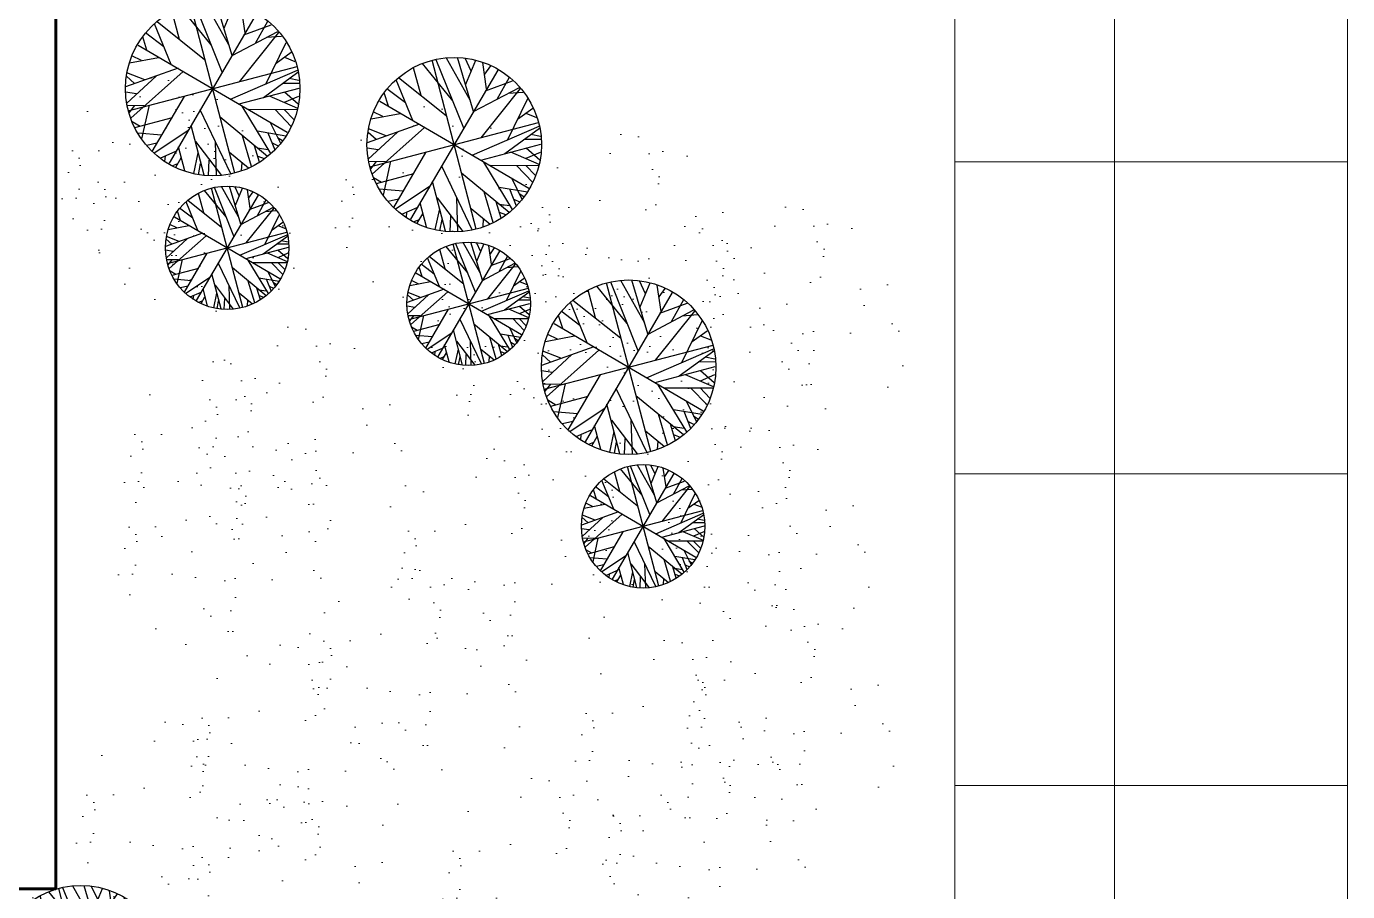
# Model space of a CAD drawing. Header units: millimetres. Extents: x 287 to 445, y 520 to 576.
# Drawn here: x 361.77 to 368.5, y 525.5 to 529.9 of the extents above; entities that cross this region are included whole.
import ezdxf

# ---------------------------------------------------------------- set-up
doc = ezdxf.new("R2010")
doc.units = ezdxf.units.MM
doc.header["$LTSCALE"] = 0.015
for name, color, linetype, lineweight in [('Muros', 41, 'Continuous', 60), ('pasto', 56, 'Continuous', 5), ('PISOS', 7, 'Continuous', 18)]:
    doc.layers.add(name, color=color, linetype=linetype, lineweight=lineweight)
doc.layers.add('puntos alameda', color=94, linetype='Continuous')

# ---------------------------------------------------------------- blocks, each defined once
blk = doc.blocks.new('Tree - deciduous plan')
for p, q in [((-22.0458, 42.0753), (-16.5881, 57.6486)), ((-21.1656, 55.8436), (-0.0388, 45.0094)), ((-12.5388, 54.9406), (-7.9613, 59.4546)), ((-12.3627, 32.1443), (-12.5388, 58.7776)), ((-5.3205, 59.6806), (16.5105, 16.7963)), ((2.426, 54.9406), (-1.4472, 59.9056)), ((0, 59.9996), (0, -60)), ((0.4894, 48.6208), (3.6584, 59.6806)), ((18.2711, 35.5298), (5.419, 59.6806)), ((9.8203, 51.5549), (12.8133, 58.5516)), ((19.6795, 19.5047), (16.3344, 57.6486)), ((17.0387, 51.1035), (23.2006, 55.1666)), ((-37.0107, 47.0408), (-35.25, 35.5298)), ((-32.6092, 50.4264), (-23.2782, 23.5674)), ((-31.2008, 51.1035), (-0.2149, 20.1818)), ((-26.4472, 46.5894), (-26.2712, 53.8116)), ((17.7429, 43.6552), (25.4894, 54.2636)), ((31.6513, 50.8778), (30.2429, 30.5643)), ((31.1232, 42.5267), (35.8767, 48.1693)), ((-45.8134, 38.2383), (-40.5318, 33.0471)), ((-43.8768, 36.4326), (-44.405, 40.2696)), ((42, 42), (-42, -42)), ((42, -42), (-42, 42)), ((-40.1797, 44.558), (-36.4825, 43.2038)), ((37.1091, 37.1098), (46.6161, 37.5612)), ((-53.2078, 27.4044), (-40.1797, 20.859)), ((-49.8627, 32.8214), (-32.7853, 32.8214)), ((23.3767, 23.3417), (53.3063, 27.4044)), ((36.2288, 25.1474), (48.9049, 35.0784)), ((-32.2571, 20.6333), (-59.1937, 9.348)), ((-56.0247, 20.859), (-20.8134, 20.859)), ((-54.7923, 24.4702), (-47.75, 21.0847)), ((54.3626, 25.3731), (20.9119, 0.3198)), ((-59.7219, 2.8025), (-12.0106, 12.0565)), ((-58.6656, 12.7336), (-35.9543, 7.5424)), ((-57.081, 17.9248), (-47.0458, 14.7649)), ((38.5175, 13.4107), (58.2359, 13.6364)), ((-54.6162, -24.7335), (-20.2853, 0.0941)), ((29.3626, -6.6771), (59.4682, 7.091)), ((-60, 0), (60, 0)), ((-59.7219, -4.8714), (-54.2641, -6.6771)), ((-45.2853, -0.1316), (-59.0177, -10.0627)), ((9.2922, -9.1598), (59.6443, -2.8401)), ((-58.4895, -12.3197), (-36.4825, -11.6426)), ((-57.081, -18.4138), (-45.2853, -17.9624)), ((-53.2078, -27.442), (-16.7641, -16.6081)), ((-14.8275, -15.0282), (-14.6515, -57.6865)), ((-10.074, -10.0627), (-2.5036, -59.7178)), ((18.7992, -18.6394), (57.3556, -17.2853)), ((26.3697, -18.4138), (58.9401, -9.8369)), ((-52.6797, -18.188), (-55.4966, -22.0251)), ((-47.2219, -19.3166), (-50.2148, -26.3135)), ((-35.9543, -22.4765), (-44.0529, -40.5329)), ((-19.9331, -20.2194), (-28.5599, -52.721)), ((-0.0388, -19.0909), (25.8415, -53.8495)), ((18.6232, -18.6394), (26.7218, -53.3981)), ((38.1654, -18.188), (52.426, -29.0219)), ((45.9119, -24.0564), (55.595, -22.2508)), ((-38.9472, -29.0219), (-51.4472, -30.6018)), ((-46.5177, -30.1504), (-49.5106, -33.536)), ((-32.4331, -32.4075), (-48.1021, -35.5674)), ((-43.7008, -34.6645), (-46.6937, -37.373)), ((-14.6515, -36.2445), (-27.6797, -52.9467)), ((-14.6515, -32.1818), (-3.912, -59.4922)), ((-6.2008, -36.2445), (17.919, -57.0094)), ((30.419, -30.1504), (32.3556, -50.0125)), ((31.4753, -31.279), (49.6091, -33.3103)), ((41.5105, -32.6332), (46.088, -38.0501)), ((-24.6867, -37.8244), (-38.7712, -45.7241)), ((-26.2712, -43.9185), (-34.7219, -48.6583)), ((22.8485, -36.4702), (35.3485, -48.4326)), ((24.7852, -44.8213), (23.0246, -54.978)), ((-14.6515, -47.3041), (-25.0388, -54.3009)), ((-21.5177, -45.4984), (-19.9331, -56.1065)), ((-8.4895, -47.5298), (-11.4825, -58.5893)), ((-6.3768, -52.721), (-9.3698, -58.815)), ((8.4119, -53.1724), (3.8344, -59.4922)), ((5.9471, -46.6269), (10.5246, -58.5893))]:
    blk.add_line(p, q)
blk.add_circle((0, 0), 60)

msp = doc.modelspace()

# ---------------------------------------------------------------- hatches: boundary and pattern name
at = {"layer": 'pasto', "ltscale": 0.3}
h = msp.add_hatch(dxfattribs=at)
h.set_pattern_fill('AR-SAND', color=256, scale=0.008, angle=90, style=0)
h.set_pattern_definition([(52.5, (142.63502, 545.0013), (0.3915306, -0.01280025), [0, -0.308864, 0, -0.34544, 0, -0.3302]), (82.5, (142.635, 545.0013), (0.5734601, 0.3596186), [0, -0.166624, 0, -0.278384, 0, -0.10668]), (122.5, (142.63502, 544.75136), (0.00114975, 0.6327939), [0, -0.1016, 0, -0.36576, 0, -0.47752]), (132.5, (142.635, 544.75136), (0.1783435, 0.6108452), [0, -0.0508, 0, -0.239776, 0, -0.27432])])
edge = h.paths.add_edge_path()
edge.add_arc((362.4895, 529.0654), 0.5882, 90, 450, ccw=False)
h = msp.add_hatch(dxfattribs=at)
h.set_pattern_fill('AR-SAND', color=256, scale=0.008, angle=90, style=0)
h.set_pattern_definition([(52.5, (142.76493, 544.8421), (0.3915306, -0.01280025), [0, -0.308864, 0, -0.34544, 0, -0.3302]), (82.5, (142.76493, 544.8421), (0.5734601, 0.3596186), [0, -0.166624, 0, -0.278384, 0, -0.10668]), (122.5, (142.76493, 544.59216), (0.00114975, 0.6327939), [0, -0.1016, 0, -0.36576, 0, -0.47752]), (132.5, (142.76493, 544.59216), (0.1783435, 0.6108452), [0, -0.0508, 0, -0.239776, 0, -0.27432])])
edge = h.paths.add_edge_path()
edge.add_arc((362.6194, 528.9062), 0.5882, 90, 450, ccw=False)
h = msp.add_hatch(dxfattribs=at)
h.set_pattern_fill('AR-SAND', color=256, scale=0.008, angle=90, style=0)
h.set_pattern_definition([(52.5, (144.02834, 544.85442), (0.3915306, -0.01280025), [0, -0.308864, 0, -0.34544, 0, -0.3302]), (82.5, (144.02834, 544.8544), (0.5734601, 0.3596186), [0, -0.166624, 0, -0.278384, 0, -0.10668]), (122.5, (144.02834, 544.6045), (0.00114975, 0.6327939), [0, -0.1016, 0, -0.36576, 0, -0.47752]), (132.5, (144.02834, 544.6045), (0.1783435, 0.6108452), [0, -0.0508, 0, -0.239776, 0, -0.27432])])
edge = h.paths.add_edge_path()
edge.add_arc((363.8828, 528.9185), 0.5882, 90, 450, ccw=False)
h = msp.add_hatch(dxfattribs=at)
h.set_pattern_fill('AR-SAND', color=256, scale=0.008, angle=90, style=0)
h.set_pattern_definition([(52.5, (145.02882, 544.71326), (0.3915306, -0.01280025), [0, -0.308864, 0, -0.34544, 0, -0.3302]), (82.5, (145.0288, 544.71326), (0.5734601, 0.3596186), [0, -0.166624, 0, -0.278384, 0, -0.10668]), (122.5, (145.02882, 544.46333), (0.00114975, 0.6327939), [0, -0.1016, 0, -0.36576, 0, -0.47752]), (132.5, (145.0288, 544.46333), (0.1783435, 0.6108452), [0, -0.0508, 0, -0.239776, 0, -0.27432])])
edge = h.paths.add_edge_path()
edge.add_arc((364.8833, 528.7774), 0.5882, 90, 450, ccw=False)
h = msp.add_hatch(dxfattribs=at)
h.set_pattern_fill('AR-SAND', color=256, scale=0.008, angle=90, style=0)
h.set_pattern_definition([(52.5, (145.8677, 544.34375), (0.3915306, -0.01280025), [0, -0.308864, 0, -0.34544, 0, -0.3302]), (82.5, (145.8677, 544.34375), (0.5734601, 0.3596186), [0, -0.166624, 0, -0.278384, 0, -0.10668]), (122.5, (145.8677, 544.0938), (0.00114975, 0.6327939), [0, -0.1016, 0, -0.36576, 0, -0.47752]), (132.5, (145.8677, 544.0938), (0.1783435, 0.6108452), [0, -0.0508, 0, -0.239776, 0, -0.27432])])
edge = h.paths.add_edge_path()
edge.add_arc((365.7222, 528.4079), 0.5882, 90, 450, ccw=False)
h = msp.add_hatch(dxfattribs=at)
h.set_pattern_fill('AR-SAND', color=256, scale=0.008, angle=90, style=0)
h.set_pattern_definition([(52.5, (144.51884, 544.24458), (0.3915306, -0.01280025), [0, -0.308864, 0, -0.34544, 0, -0.3302]), (82.5, (144.51884, 544.2446), (0.5734601, 0.3596186), [0, -0.166624, 0, -0.278384, 0, -0.10668]), (122.5, (144.51884, 543.99464), (0.00114975, 0.6327939), [0, -0.1016, 0, -0.36576, 0, -0.47752]), (132.5, (144.51884, 543.99464), (0.1783435, 0.6108452), [0, -0.0508, 0, -0.239776, 0, -0.27432])])
edge = h.paths.add_edge_path()
edge.add_arc((364.3733, 528.3087), 0.5882, 90, 450, ccw=False)
h = msp.add_hatch(dxfattribs=at)
h.set_pattern_fill('AR-SAND', color=256, scale=0.008, angle=90, style=0)
h.set_pattern_definition([(52.5, (145.35526, 544.2456), (0.3915306, -0.01280025), [0, -0.308864, 0, -0.34544, 0, -0.3302]), (82.5, (145.35526, 544.2456), (0.5734601, 0.3596186), [0, -0.166624, 0, -0.278384, 0, -0.10668]), (122.5, (145.35526, 543.99565), (0.00114975, 0.6327939), [0, -0.1016, 0, -0.36576, 0, -0.47752]), (132.5, (145.35526, 543.99565), (0.1783435, 0.6108452), [0, -0.0508, 0, -0.239776, 0, -0.27432])])
edge = h.paths.add_edge_path()
edge.add_arc((365.2097, 528.3097), 0.5882, 90, 450, ccw=False)
h = msp.add_hatch(dxfattribs=at)
h.set_pattern_fill('AR-SAND', color=256, scale=0.008, angle=90, style=0)
h.set_pattern_definition([(52.5, (144.6455, 544.00104), (0.3915306, -0.01280025), [0, -0.308864, 0, -0.34544, 0, -0.3302]), (82.5, (144.6455, 544.00104), (0.5734601, 0.3596186), [0, -0.166624, 0, -0.278384, 0, -0.10668]), (122.5, (144.6455, 543.7511), (0.00114975, 0.6327939), [0, -0.1016, 0, -0.36576, 0, -0.47752]), (132.5, (144.6455, 543.7511), (0.1783435, 0.6108452), [0, -0.0508, 0, -0.239776, 0, -0.27432])])
edge = h.paths.add_edge_path()
edge.add_arc((364.5, 528.0651), 0.5882, 90, 450, ccw=False)
h = msp.add_hatch(dxfattribs=at)
h.set_pattern_fill('AR-SAND', color=256, scale=0.008, angle=90, style=0)
h.set_pattern_definition([(52.5, (143.33382, 543.73378), (0.3915306, -0.01280025), [0, -0.308864, 0, -0.34544, 0, -0.3302]), (82.5, (143.3338, 543.7338), (0.5734601, 0.3596186), [0, -0.166624, 0, -0.278384, 0, -0.10668]), (122.5, (143.33382, 543.48384), (0.00114975, 0.6327939), [0, -0.1016, 0, -0.36576, 0, -0.47752]), (132.5, (143.3338, 543.48384), (0.1783435, 0.6108452), [0, -0.0508, 0, -0.239776, 0, -0.27432])])
edge = h.paths.add_edge_path()
edge.add_arc((363.1883, 527.7979), 0.5882, 90, 450, ccw=False)
h = msp.add_hatch(dxfattribs=at)
h.set_pattern_fill('AR-SAND', color=256, scale=0.008, angle=90, style=0)
h.set_pattern_definition([(52.5, (142.9528, 543.55704), (0.3915306, -0.01280025), [0, -0.308864, 0, -0.34544, 0, -0.3302]), (82.5, (142.9528, 543.55704), (0.5734601, 0.3596186), [0, -0.166624, 0, -0.278384, 0, -0.10668]), (122.5, (142.9528, 543.3071), (0.00114975, 0.6327939), [0, -0.1016, 0, -0.36576, 0, -0.47752]), (132.5, (142.9528, 543.3071), (0.1783435, 0.6108452), [0, -0.0508, 0, -0.239776, 0, -0.27432])])
edge = h.paths.add_edge_path()
edge.add_arc((362.8073, 527.6211), 0.5882, 90, 450, ccw=False)
h = msp.add_hatch(dxfattribs=at)
h.set_pattern_fill('AR-SAND', color=256, scale=0.008, angle=90, style=0)
h.set_pattern_definition([(52.5, (145.34833, 543.31225), (0.3915306, -0.01280025), [0, -0.308864, 0, -0.34544, 0, -0.3302]), (82.5, (145.3483, 543.31225), (0.5734601, 0.3596186), [0, -0.166624, 0, -0.278384, 0, -0.10668]), (122.5, (145.34833, 543.0623), (0.00114975, 0.6327939), [0, -0.1016, 0, -0.36576, 0, -0.47752]), (132.5, (145.3483, 543.0623), (0.1783435, 0.6108452), [0, -0.0508, 0, -0.239776, 0, -0.27432])])
edge = h.paths.add_edge_path()
edge.add_arc((365.2028, 527.3763), 0.5882, 90, 450, ccw=False)
h = msp.add_hatch(dxfattribs=at)
h.set_pattern_fill('AR-SAND', color=256, scale=0.008, angle=90, style=0)
h.set_pattern_definition([(52.5, (145.69368, 543.21803), (0.3915306, -0.01280025), [0, -0.308864, 0, -0.34544, 0, -0.3302]), (82.5, (145.6937, 543.218), (0.5734601, 0.3596186), [0, -0.166624, 0, -0.278384, 0, -0.10668]), (122.5, (145.69368, 542.9681), (0.00114975, 0.6327939), [0, -0.1016, 0, -0.36576, 0, -0.47752]), (132.5, (145.6937, 542.9681), (0.1783435, 0.6108452), [0, -0.0508, 0, -0.239776, 0, -0.27432])])
edge = h.paths.add_edge_path()
edge.add_arc((365.5481, 527.2821), 0.5882, 90, 450, ccw=False)
h = msp.add_hatch(dxfattribs=at)
h.set_pattern_fill('AR-SAND', color=256, scale=0.008, angle=90, style=0)
h.set_pattern_definition([(52.5, (142.9226, 543.08626), (0.3915306, -0.01280025), [0, -0.308864, 0, -0.34544, 0, -0.3302]), (82.5, (142.9226, 543.08626), (0.5734601, 0.3596186), [0, -0.166624, 0, -0.278384, 0, -0.10668]), (122.5, (142.9226, 542.83633), (0.00114975, 0.6327939), [0, -0.1016, 0, -0.36576, 0, -0.47752]), (132.5, (142.9226, 542.8363), (0.1783435, 0.6108452), [0, -0.0508, 0, -0.239776, 0, -0.27432])])
edge = h.paths.add_edge_path()
edge.add_arc((362.7771, 527.1504), 0.5882, 90, 450, ccw=False)
h = msp.add_hatch(dxfattribs=at)
h.set_pattern_fill('AR-SAND', color=256, scale=0.008, angle=90, style=0)
h.set_pattern_definition([(52.5, (144.3462, 543.06432), (0.3915306, -0.01280025), [0, -0.308864, 0, -0.34544, 0, -0.3302]), (82.5, (144.3462, 543.0643), (0.5734601, 0.3596186), [0, -0.166624, 0, -0.278384, 0, -0.10668]), (122.5, (144.3462, 542.8144), (0.00114975, 0.6327939), [0, -0.1016, 0, -0.36576, 0, -0.47752]), (132.5, (144.3462, 542.8144), (0.1783435, 0.6108452), [0, -0.0508, 0, -0.239776, 0, -0.27432])])
edge = h.paths.add_edge_path()
edge.add_arc((364.2007, 527.1284), 0.5882, 90, 450, ccw=False)
h = msp.add_hatch(dxfattribs=at)
h.set_pattern_fill('AR-SAND', color=256, scale=0.008, angle=90, style=0)
h.set_pattern_definition([(52.5, (143.91492, 542.5058), (0.3915306, -0.01280025), [0, -0.308864, 0, -0.34544, 0, -0.3302]), (82.5, (143.9149, 542.5058), (0.5734601, 0.3596186), [0, -0.166624, 0, -0.278384, 0, -0.10668]), (122.5, (143.91492, 542.25587), (0.00114975, 0.6327939), [0, -0.1016, 0, -0.36576, 0, -0.47752]), (132.5, (143.9149, 542.2559), (0.1783435, 0.6108452), [0, -0.0508, 0, -0.239776, 0, -0.27432])])
edge = h.paths.add_edge_path()
edge.add_arc((363.7694, 526.5699), 0.5882, 90, 450, ccw=False)
h = msp.add_hatch(dxfattribs=at)
h.set_pattern_fill('AR-SAND', color=256, scale=0.008, angle=90, style=0)
h.set_pattern_definition([(52.5, (145.82027, 542.306), (0.3915306, -0.01280025), [0, -0.308864, 0, -0.34544, 0, -0.3302]), (82.5, (145.82027, 542.306), (0.5734601, 0.3596186), [0, -0.166624, 0, -0.278384, 0, -0.10668]), (122.5, (145.82027, 542.05606), (0.00114975, 0.6327939), [0, -0.1016, 0, -0.36576, 0, -0.47752]), (132.5, (145.82027, 542.05606), (0.1783435, 0.6108452), [0, -0.0508, 0, -0.239776, 0, -0.27432])])
edge = h.paths.add_edge_path()
edge.add_arc((365.6747, 526.3701), 0.5882, 90, 450, ccw=False)
h = msp.add_hatch(dxfattribs=at)
h.set_pattern_fill('AR-SAND', color=256, scale=0.008, angle=90, style=0)
h.set_pattern_definition([(52.5, (145.25055, 542.13726), (0.3915306, -0.01280025), [0, -0.308864, 0, -0.34544, 0, -0.3302]), (82.5, (145.25055, 542.13726), (0.5734601, 0.3596186), [0, -0.166624, 0, -0.278384, 0, -0.10668]), (122.5, (145.25055, 541.88732), (0.00114975, 0.6327939), [0, -0.1016, 0, -0.36576, 0, -0.47752]), (132.5, (145.25055, 541.8873), (0.1783435, 0.6108452), [0, -0.0508, 0, -0.239776, 0, -0.27432])])
edge = h.paths.add_edge_path()
edge.add_arc((365.105, 526.2014), 0.5882, 90, 450, ccw=False)
h = msp.add_hatch(dxfattribs=at)
h.set_pattern_fill('AR-SAND', color=256, scale=0.008, angle=90, style=0)
h.set_pattern_definition([(52.5, (143.295, 542.11278), (0.3915306, -0.01280025), [0, -0.308864, 0, -0.34544, 0, -0.3302]), (82.5, (143.295, 542.1128), (0.5734601, 0.3596186), [0, -0.166624, 0, -0.278384, 0, -0.10668]), (122.5, (143.295, 541.86285), (0.00114975, 0.6327939), [0, -0.1016, 0, -0.36576, 0, -0.47752]), (132.5, (143.295, 541.86285), (0.1783435, 0.6108452), [0, -0.0508, 0, -0.239776, 0, -0.27432])])
edge = h.paths.add_edge_path()
edge.add_arc((363.1495, 526.1769), 0.5882, 90, 450, ccw=False)
h = msp.add_hatch(dxfattribs=at)
h.set_pattern_fill('AR-SAND', color=256, scale=0.008, angle=90, style=0)
h.set_pattern_definition([(52.5, (142.70835, 541.72112), (0.3915306, -0.01280025), [0, -0.308864, 0, -0.34544, 0, -0.3302]), (82.5, (142.70835, 541.7211), (0.5734601, 0.3596186), [0, -0.166624, 0, -0.278384, 0, -0.10668]), (122.5, (142.70835, 541.47118), (0.00114975, 0.6327939), [0, -0.1016, 0, -0.36576, 0, -0.47752]), (132.5, (142.70835, 541.4712), (0.1783435, 0.6108452), [0, -0.0508, 0, -0.239776, 0, -0.27432])])
edge = h.paths.add_edge_path()
edge.add_arc((362.5628, 525.7852), 0.5882, 90, 450, ccw=False)
h = msp.add_hatch(dxfattribs=at)
h.set_pattern_fill('AR-SAND', color=256, scale=0.008, angle=90, style=0)
h.set_pattern_definition([(52.5, (145.39, 541.6139), (0.3915306, -0.01280025), [0, -0.308864, 0, -0.34544, 0, -0.3302]), (82.5, (145.39, 541.6139), (0.5734601, 0.3596186), [0, -0.166624, 0, -0.278384, 0, -0.10668]), (122.5, (145.39, 541.36395), (0.00114975, 0.6327939), [0, -0.1016, 0, -0.36576, 0, -0.47752]), (132.5, (145.39, 541.36395), (0.1783435, 0.6108452), [0, -0.0508, 0, -0.239776, 0, -0.27432])])
edge = h.paths.add_edge_path()
edge.add_arc((365.2444, 525.678), 0.5882, 90, 450, ccw=False)
h = msp.add_hatch(dxfattribs=at)
h.set_pattern_fill('AR-SAND', color=256, scale=0.008, angle=90, style=0)
h.set_pattern_definition([(52.5, (143.295, 541.4029), (0.3915306, -0.01280025), [0, -0.308864, 0, -0.34544, 0, -0.3302]), (82.5, (143.295, 541.4029), (0.5734601, 0.3596186), [0, -0.166624, 0, -0.278384, 0, -0.10668]), (122.5, (143.295, 541.15296), (0.00114975, 0.6327939), [0, -0.1016, 0, -0.36576, 0, -0.47752]), (132.5, (143.295, 541.15296), (0.1783435, 0.6108452), [0, -0.0508, 0, -0.239776, 0, -0.27432])])
edge = h.paths.add_edge_path()
edge.add_arc((363.1495, 525.467), 0.5882, 90, 450, ccw=False)
h = msp.add_hatch(dxfattribs=at)
h.set_pattern_fill('AR-SAND', color=256, scale=0.008, angle=90, style=0)
h.set_pattern_definition([(52.5, (144.57377, 541.4351), (0.3915306, -0.01280025), [0, -0.308864, 0, -0.34544, 0, -0.3302]), (82.5, (144.57377, 541.4351), (0.5734601, 0.3596186), [0, -0.166624, 0, -0.278384, 0, -0.10668]), (122.5, (144.57377, 541.18516), (0.00114975, 0.6327939), [0, -0.1016, 0, -0.36576, 0, -0.47752]), (132.5, (144.57377, 541.18516), (0.1783435, 0.6108452), [0, -0.0508, 0, -0.239776, 0, -0.27432])])
edge = h.paths.add_edge_path()
edge.add_arc((364.4282, 525.4992), 0.5882, 90, 450, ccw=False)
h = msp.add_hatch(dxfattribs=at)
h.set_pattern_fill('AR-SAND', color=256, scale=0.008, angle=90, style=0)
h.set_pattern_definition([(52.5, (141.69625, 540.93657), (0.3915306, -0.01280025), [0, -0.308864, 0, -0.34544, 0, -0.3302]), (82.5, (141.69625, 540.93657), (0.5734601, 0.3596186), [0, -0.166624, 0, -0.278384, 0, -0.10668]), (122.5, (141.69625, 540.68663), (0.00114975, 0.6327939), [0, -0.1016, 0, -0.36576, 0, -0.47752]), (132.5, (141.69625, 540.68663), (0.1783435, 0.6108452), [0, -0.0508, 0, -0.239776, 0, -0.27432])])
edge = h.paths.add_edge_path()
edge.add_arc((361.5507, 525.0007), 0.5882, 90, 450, ccw=False)
at = {"layer": 'PISOS'}
h = msp.add_hatch(dxfattribs=at)
h.set_pattern_fill('NET', color=256, scale=0.5, angle=90, style=0)
h.set_pattern_definition([(270, (-204.1842, 883.2239), (1.5875, 1e-16), []), (7e-15, (-204.1842, 883.2239), (0, 1.5875), [])])
h.paths.add_polyline_path([(368.503, 523.4061), (368.503, 530.4625), (366.503, 530.2235), (366.503, 523.4061, -0.414214), (365.503, 522.4061), (363.8012, 522.4061), (364.021, 520.4061), (365.503, 520.4061, 0.414214)])

# ---------------------------------------------------------------- linework, layer by layer
at = {"layer": 'Muros'}
for p in [(361.9245, 531.2625), (360.9901, 525.5107)]:
    msp.add_line(p, (361.9245, 525.5107), dxfattribs=at)
at = {"layer": 'PISOS'}
for p, q in [((366.503, 523.4061), (366.503, 543.2128)), ((368.503, 523.4061), (368.503, 543.2128))]:
    msp.add_line(p, q, dxfattribs=at)

# ---------------------------------------------------------------- block references
at = {"layer": 'puntos alameda', "color": 7, "linetype": 'ByBlock', "lineweight": 0}
for p, xscale, yscale, zscale, rotation in [((362.7233, 529.5857), 0.007405634628365269, 0.007405634628365269, 0.007405634628365269, 104.6705850332758), ((363.9533, 529.3003), 0.007405634628365269, 0.007405634628365269, 0.007405634628365269, 104.6705850332758), ((362.797, 528.7754), 0.00524074937675885, 0.00524074937675885, 0.00524074937675885, 104.6705850334841), ((364.027, 528.4901), 0.00524074937675885, 0.00524074937675885, 0.00524074937675885, 104.6705850334841), ((364.8416, 528.1672), 0.007405634628365269, 0.007405634628365269, 0.007405634628365269, 104.6705850332758), ((364.9152, 527.357), 0.00524074937675885, 0.00524074937675885, 0.00524074937675885, 104.6705850334841), ((362.0516, 525.0833), 0.007405634628365269, 0.007405634628365269, 0.007405634628365269, 104.6705850332758)]:
    msp.add_blockref('Tree - deciduous plan', p, dxfattribs=dict(at, xscale=xscale, yscale=yscale, zscale=zscale, rotation=rotation))

doc.saveas('drawing.dxf')
